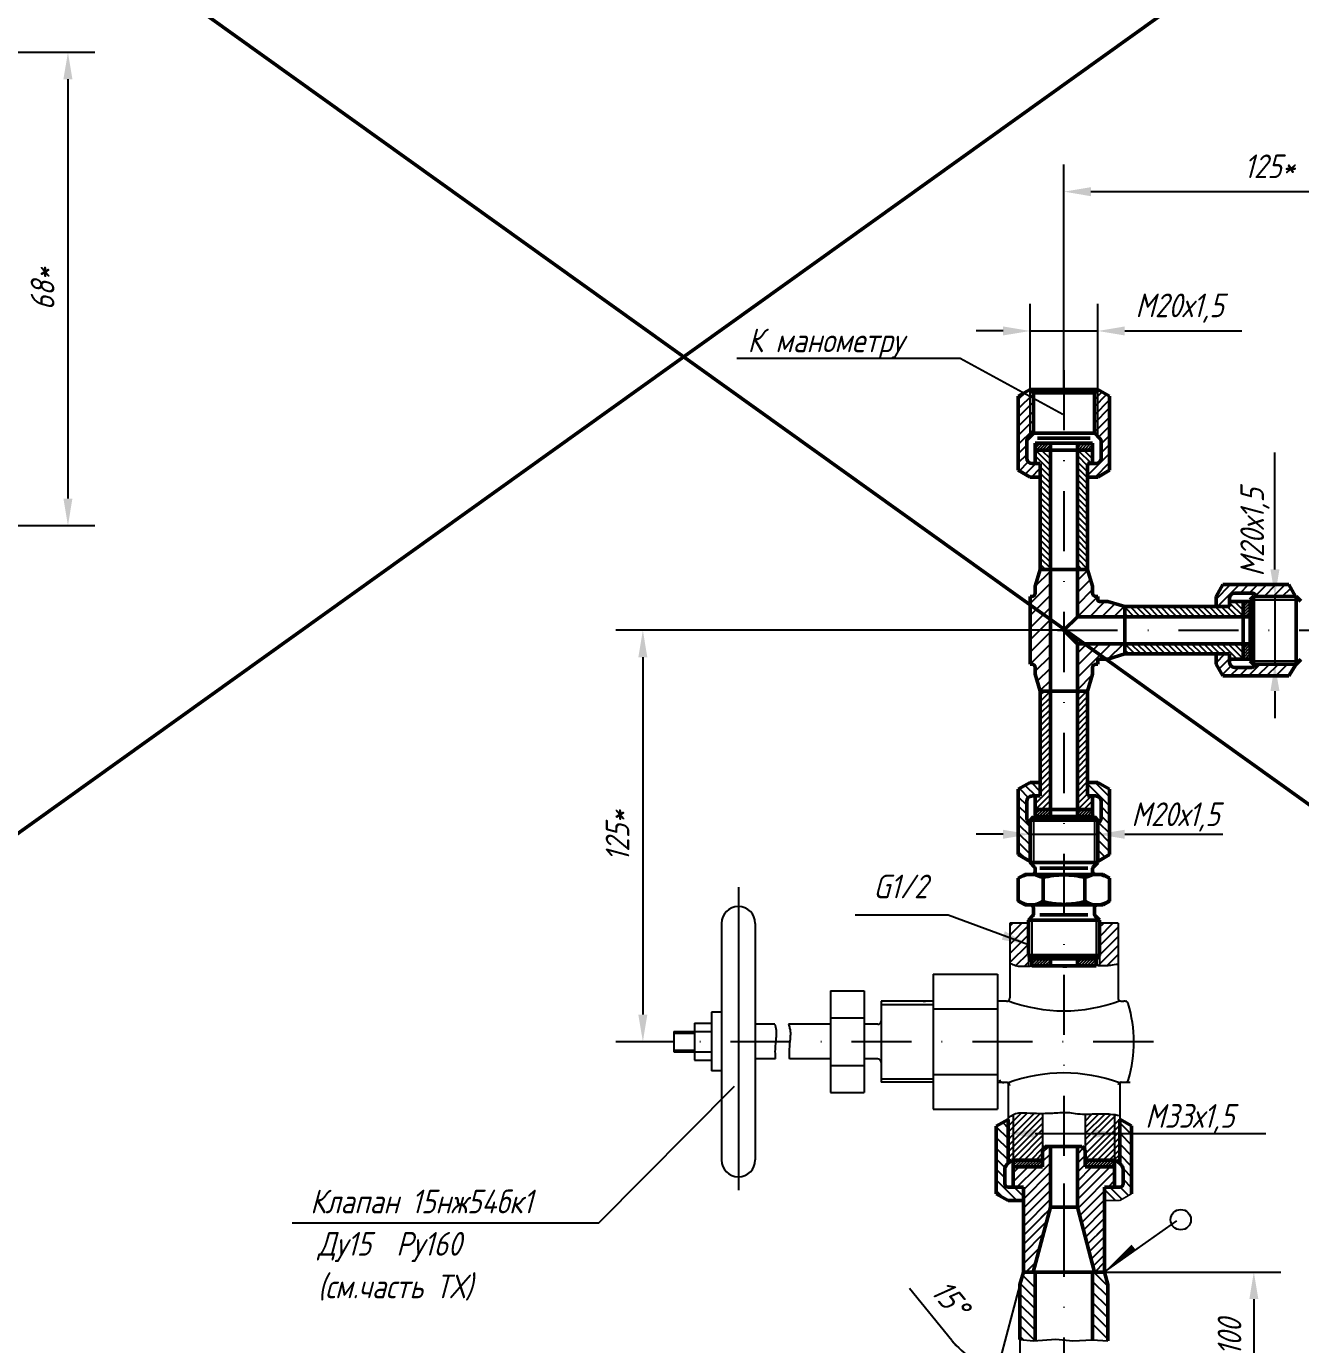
# Model space of a CAD drawing. Header units: inches. Extents: x 11643 to 12484, y 7062 to 7656.
# Drawn here: x 11974 to 12162.5, y 7212.6 to 7407.5 of the extents above; entities that cross this region are included whole.
import ezdxf

# ---------------------------------------------------------------- set-up
doc = ezdxf.new("R2010")
doc.units = ezdxf.units.IN
doc.header["$LTSCALE"] = 0.7
doc.header["$MEASUREMENT"] = 0
doc.linetypes.add('DASHDOT', pattern=[25.4, 12.7, -6.35, 0, -6.35])
doc.styles.get("Standard").update_dxf_attribs({"font": 'romand.shx', "width": 0.8, "oblique": 15, "height": 3.5})
doc.dimstyles.get("Standard").update_dxf_attribs({"dimtxt": 3.5, "dimasz": 4, "dimexe": 4, "dimexo": 0, "dimgap": 2, "dimtad": 1, "dimdec": 0, "dimdsep": 46, "dimtxsty": 'Standard', "dimcen": 0.09, "dimadec": 0, "dimazin": 0, "dimtfac": 1, "dimtdec": 0, "dimtmove": 0, "dimatfit": 3, "dimfxl": 0.18, "dimtolj": 1, "dimtzin": 0, "dimlwd": 25, "dimlwe": 25, "dimarcsym": 0})
pattern_1 = [(45, (11287.73398, 6986.25144), (-0.22097087, 0.22097087), [])]

# ---------------------------------------------------------------- blocks, each defined once
blk = doc.blocks.new('*D6')
at = {"color": 0, "lineweight": 25, "transparency": 16777216}
for p, q in [((11919.93, 7403.7), (11984.12, 7403.7)), ((11980.12, 7399.7), (11980.12, 7337.7)), ((11918.45, 7333.7), (11984.12, 7333.7))]:
    blk.add_line(p, q, dxfattribs=at)
for points in [[(11979.45, 7399.7), (11980.78, 7399.7), (11980.12, 7403.7)], [(11979.45, 7337.7), (11980.78, 7337.7), (11980.12, 7333.7)]]:
    blk.add_solid(points, dxfattribs=at)
at = {"layer": 'DEFPOINTS', "color": 0, "lineweight": 25, "transparency": 16777216}
for p in [(11919.93, 7403.7), (11918.45, 7333.7), (11980.12, 7333.7)]:
    blk.add_point(p, dxfattribs=at)
at = {"color": 0, "lineweight": 25, "transparency": 16777216, "insert": (11976.37, 7368.7), "char_height": 3.5, "attachment_point": 5, "rotation": 90}
blk.add_mtext('\\A1;68*', dxfattribs=at)
blk = doc.blocks.new('*D13')
at = {"color": 0, "lineweight": 25, "transparency": 16777216}
for p, q in [((12127.44, 7353.84), (12127.44, 7387.08)), ((12188.26, 7375.92), (12188.26, 7387.08)), ((12131.44, 7383.08), (12184.26, 7383.08))]:
    blk.add_line(p, q, dxfattribs=at)
for points in [[(12131.44, 7383.74), (12131.44, 7382.41), (12127.44, 7383.08)], [(12184.26, 7383.74), (12184.26, 7382.41), (12188.26, 7383.08)]]:
    blk.add_solid(points, dxfattribs=at)
at = {"layer": 'DEFPOINTS', "color": 0, "lineweight": 25, "transparency": 16777216}
for p in [(12188.26, 7383.08), (12188.26, 7375.92), (12127.44, 7353.84)]:
    blk.add_point(p, dxfattribs=at)
at = {"color": 0, "lineweight": 25, "transparency": 16777216, "insert": (12157.85, 7386.83), "char_height": 3.5, "attachment_point": 5}
blk.add_mtext('\\A1;125*', dxfattribs=at)
blk = doc.blocks.new('*D14')
at = {"color": 0, "lineweight": 25, "transparency": 16777216}
for p, q in [((12127.44, 7318.23), (12061.16, 7318.23)), ((12065.16, 7314.23), (12065.16, 7261.4)), ((12069.72, 7257.4), (12061.16, 7257.4))]:
    blk.add_line(p, q, dxfattribs=at)
for points in [[(12064.49, 7314.23), (12065.82, 7314.23), (12065.16, 7318.23)], [(12064.49, 7261.4), (12065.82, 7261.4), (12065.16, 7257.4)]]:
    blk.add_solid(points, dxfattribs=at)
at = {"layer": 'DEFPOINTS', "color": 0, "lineweight": 25, "transparency": 16777216}
for p in [(12127.44, 7318.23), (12065.16, 7257.4), (12069.72, 7257.4)]:
    blk.add_point(p, dxfattribs=at)
at = {"color": 0, "lineweight": 25, "transparency": 16777216, "insert": (12061.41, 7287.81), "char_height": 3.5, "attachment_point": 5, "rotation": 90}
blk.add_mtext('\\A1;125*', dxfattribs=at)
blk = doc.blocks.new('*D19')
at = {"color": 0, "lineweight": 25, "transparency": 16777216}
for p, q in [((12110.85, 7213.23), (12104.6, 7220.88)), ((12120.94, 7221.48), (12116.53, 7205.03)), ((12120.94, 7213.38), (12120.94, 7204.45))]:
    blk.add_line(p, q, dxfattribs=at)
for start, end in [(219.245, 255), (219.6828, 237.3414), (287.6586, 305.3172), (255, 270)]:
    blk.add_arc((12120.94, 7221.48), 13.03, start, end, dxfattribs=at)
for points in [[(12114.18, 7211.12), (12113.64, 7209.9), (12117.56, 7208.89)], [(12124.99, 7208.4), (12124.79, 7209.72), (12120.94, 7208.45)]]:
    blk.add_solid(points, dxfattribs=at)
at = {"layer": 'DEFPOINTS', "color": 0, "lineweight": 25, "transparency": 16777216}
for p in [(12121.44, 7223.34), (12120.94, 7221.48), (12120.94, 7221.48), (12120.94, 7213.38), (12119.8, 7208.5)]:
    blk.add_point(p, dxfattribs=at)
at = {"color": 0, "lineweight": 25, "transparency": 16777216, "insert": (12110.63, 7219.43), "char_height": 3.5, "attachment_point": 5, "rotation": 309.245}
blk.add_mtext('\\A1;15°', dxfattribs=at)

msp = doc.modelspace()

# ---------------------------------------------------------------- hatches: boundary and pattern name
at = {"lineweight": 25}
h = msp.add_hatch(dxfattribs=at)
h.set_pattern_fill('ANSI31', color=256, scale=2.5, style=0)
h.set_pattern_definition([(45, (11287.73398, 6896.40625), (-0.22097087, 0.22097087), [])])
h.paths.add_polyline_path([(12125.44, 7345.88), (12123.19, 7345.88), (12123.19, 7344.88), (12125.44, 7344.88)])
h.paths.add_polyline_path([(12131.69, 7345.88), (12129.44, 7345.88), (12129.44, 7344.88), (12131.69, 7344.88)])
h = msp.add_hatch(dxfattribs=at)
h.set_pattern_fill('ANSI31', color=256, scale=2.5, style=0)
h.set_pattern_definition(pattern_1)
h.paths.add_polyline_path([(12155, 7322.48), (12153.94, 7322.48), (12153.94, 7320.23), (12155, 7320.23)])
h.paths.add_polyline_path([(12155, 7316.23), (12153.94, 7316.23), (12153.94, 7313.98), (12155, 7313.98)])
h = msp.add_hatch(dxfattribs=at)
h.set_pattern_fill('ANSI31', color=256, scale=2.5, style=0)
h.set_pattern_definition([(45, (11287.73398, 6842.26068), (-0.22097087, 0.22097087), [])])
h.paths.add_polyline_path([(12125.44, 7291.74), (12123.19, 7291.74), (12123.19, 7290.74), (12125.44, 7290.74)])
h.paths.add_polyline_path([(12131.69, 7291.74), (12129.44, 7291.74), (12129.44, 7290.74), (12131.69, 7290.74)])
h = msp.add_hatch(dxfattribs=at)
h.set_pattern_fill('ANSI31', color=256, scale=2.5, style=0)
h.set_pattern_definition(pattern_1)
h.paths.add_polyline_path([(12124.29, 7239.9), (12119.94, 7239.9), (12119.94, 7238.9), (12124.29, 7238.9)])
h.paths.add_polyline_path([(12134.94, 7239.9), (12132.69, 7239.9), (12130.59, 7239.9), (12130.59, 7238.9), (12134.94, 7238.9)])

# ---------------------------------------------------------------- linework, layer by layer
for p, q in [((12122.44, 7353.84), (12122.44, 7366.48)), ((12132.44, 7353.84), (12132.44, 7366.48)), ((12118.44, 7362.48), (12114.44, 7362.48)), ((12122.44, 7362.48), (12132.44, 7362.48)), ((12136.44, 7362.48), (12153.74, 7362.48)), ((12079.04, 7358.47), (12112.09, 7358.47)), ((12112.09, 7358.47), (12127.3, 7350.18)), ((12158.65, 7327.23), (12158.65, 7344.5)), ((12122.44, 7323.23), (12122.44, 7320.19)), ((12158.65, 7323.23), (12158.65, 7313.23)), ((12125.44, 7309.23), (12125.44, 7303.65)), ((12158.65, 7309.23), (12158.65, 7305.23)), ((12122.44, 7290.17), (12122.44, 7284.06)), ((12132.44, 7290.17), (12132.44, 7284.06)), ((12118.44, 7288.06), (12114.44, 7288.06)), ((12122.44, 7288.06), (12132.44, 7288.06)), ((12136.44, 7288.06), (12150.96, 7288.06)), ((12122.69, 7268.87), (12123.47, 7269.65)), ((12122.89, 7268.63), (12123.91, 7269.65)), ((12123.35, 7268.65), (12124.35, 7269.65)), ((12123.79, 7268.65), (12124.79, 7269.65)), ((12124.23, 7268.65), (12125.23, 7269.65)), ((12124.68, 7268.65), (12125.44, 7269.41)), ((12125.12, 7268.65), (12125.44, 7268.97)), ((12129.44, 7268.99), (12130.09, 7269.65)), ((12129.54, 7268.65), (12130.54, 7269.65)), ((12129.98, 7268.65), (12130.98, 7269.65)), ((12130.42, 7268.65), (12131.42, 7269.65)), ((12130.86, 7268.65), (12131.85, 7269.63)), ((12131.3, 7268.65), (12132.19, 7269.53)), ((12131.73, 7268.65), (12132.19, 7269.11)), ((12058.65, 7230.62), (12078.7, 7250.8)), ((12119.19, 7245.9), (12119.19, 7239.81)), ((12135.69, 7245.95), (12135.69, 7239.81)), ((12123.19, 7243.81), (12157.33, 7243.81)), ((12133.94, 7221.26), (12131.85, 7223.34)), ((12133.44, 7223.34), (12159.53, 7223.34)), ((12122.94, 7218.12), (12120.94, 7220.12)), ((12155.53, 7219.34), (12155.53, 7188.81))]:
    msp.add_line(p, q, dxfattribs=at)
at = {"linetype": 'DASHDOT'}
for p, q in [((12127.44, 7356.69), (12127.44, 7143.06)), ((12126.5, 7318.23), (12227.09, 7318.23)), ((12140.67, 7257.4), (12066.07, 7257.4)), ((12127.44, 7236.45), (12127.44, 7228.94))]:
    msp.add_line(p, q, dxfattribs=at)
at = {"lineweight": 50}
for p, q in [((12122.44, 7353.84), (12120.69, 7352.83)), ((12120.69, 7341.89), (12120.69, 7352.83)), ((12122.44, 7353.84), (12132.44, 7353.84)), ((12122.44, 7353.84), (12122.94, 7353.34)), ((12122.94, 7353.34), (12131.94, 7353.34)), ((12122.94, 7347.39), (12122.94, 7353.34)), ((12132.44, 7353.84), (12131.94, 7353.34)), ((12131.94, 7347.39), (12131.94, 7353.34)), ((12132.44, 7353.84), (12134.19, 7352.83)), ((12134.19, 7341.89), (12134.19, 7352.83)), ((12122.02, 7346.46), (12122.94, 7347.39)), ((12122.94, 7347.39), (12131.95, 7347.39)), ((12123.54, 7346.61), (12131.3, 7346.61)), ((12132.79, 7346.55), (12131.94, 7347.4)), ((12121.94, 7343.68), (12121.94, 7346.2)), ((12131.69, 7345.88), (12123.19, 7345.88)), ((12123.19, 7342.88), (12123.19, 7345.88)), ((12131.69, 7344.88), (12123.19, 7344.88)), ((12125.44, 7327.23), (12125.44, 7345.88)), ((12129.44, 7327.23), (12129.44, 7345.88)), ((12131.69, 7342.88), (12131.69, 7345.88)), ((12132.94, 7343.68), (12132.94, 7346.2)), ((12123.94, 7342.88), (12122.74, 7342.88)), ((12123.94, 7342.88), (12123.19, 7342.88)), ((12123.94, 7327.23), (12123.94, 7342.88)), ((12130.94, 7327.23), (12130.94, 7342.88)), ((12132.14, 7342.88), (12130.94, 7342.88)), ((12131.69, 7342.88), (12130.94, 7342.88)), ((12122.44, 7340.88), (12120.69, 7341.89)), ((12123.94, 7340.88), (12122.44, 7340.88)), ((12132.44, 7340.88), (12130.94, 7340.88)), ((12132.44, 7340.88), (12134.19, 7341.89)), ((12123.94, 7327.23), (12123.19, 7324.73)), ((12123.94, 7327.23), (12130.94, 7327.23)), ((12125.44, 7309.23), (12125.44, 7327.23)), ((12129.44, 7327.23), (12129.44, 7320.23)), ((12130.94, 7327.23), (12131.69, 7324.73)), ((12149.94, 7323.23), (12150.95, 7324.98)), ((12150.95, 7324.98), (12160.7, 7324.98)), ((12161.71, 7323.23), (12160.7, 7324.98)), ((12122.44, 7323.23), (12122.69, 7323.23)), ((12122.44, 7323.23), (12122.44, 7313.23)), ((12123.19, 7324.73), (12123.19, 7323.73)), ((12131.69, 7324.73), (12131.69, 7323.73)), ((12132.19, 7323.23), (12132.44, 7323.23)), ((12132.44, 7323.23), (12132.44, 7322.73)), ((12149.94, 7323.23), (12149.94, 7321.73)), ((12152.74, 7323.73), (12155.25, 7323.73)), ((12155.5, 7323.23), (12155, 7322.74)), ((12155.5, 7323.23), (12161.78, 7323.23)), ((12155.61, 7323.58), (12155.96, 7323.23)), ((12162.46, 7322.55), (12161.78, 7323.23)), ((12161.78, 7323.23), (12161.78, 7313.23)), ((12161.78, 7323.23), (12161.78, 7318.23)), ((12132.69, 7322.48), (12133.94, 7322.48)), ((12136.44, 7321.73), (12133.94, 7322.48)), ((12136.44, 7321.73), (12152, 7321.73)), ((12136.44, 7321.73), (12136.44, 7314.73)), ((12151.94, 7322.93), (12151.94, 7321.73)), ((12151.94, 7322.48), (12155, 7322.48)), ((12153.94, 7322.48), (12153.94, 7313.98)), ((12155, 7322.74), (12155, 7313.73)), ((12129.44, 7320.23), (12127.44, 7318.23)), ((12129.44, 7320.23), (12136.44, 7320.23)), ((12136.44, 7320.23), (12155, 7320.23)), ((12127.44, 7318.23), (12129.44, 7316.23)), ((12129.44, 7309.23), (12129.44, 7316.23)), ((12129.44, 7316.23), (12136.44, 7316.23)), ((12136.44, 7316.23), (12155, 7316.23)), ((12132.44, 7313.23), (12132.44, 7313.73)), ((12132.69, 7313.98), (12133.94, 7313.98)), ((12136.44, 7314.73), (12133.94, 7313.98)), ((12136.44, 7314.73), (12151.94, 7314.73)), ((12149.94, 7314.73), (12149.94, 7313.23)), ((12151.94, 7314.73), (12151.94, 7313.53)), ((12151.94, 7313.98), (12155, 7313.98)), ((12155.5, 7313.23), (12155, 7313.73)), ((12162.46, 7313.9), (12161.78, 7313.23)), ((12122.44, 7313.23), (12122.69, 7313.23)), ((12123.19, 7311.73), (12123.19, 7312.73)), ((12123.94, 7309.23), (12123.19, 7311.73)), ((12130.94, 7309.23), (12131.69, 7311.73)), ((12131.69, 7311.73), (12131.69, 7312.73)), ((12132.19, 7313.23), (12132.44, 7313.23)), ((12149.94, 7313.23), (12150.95, 7311.48)), ((12150.95, 7311.48), (12160.7, 7311.48)), ((12152.74, 7312.73), (12155.25, 7312.73)), ((12155.5, 7313.23), (12161.78, 7313.23)), ((12155.52, 7312.8), (12155.94, 7313.23)), ((12161.78, 7313.23), (12160.7, 7311.48)), ((12130.94, 7309.23), (12123.94, 7309.23)), ((12123.94, 7309.23), (12130.94, 7309.23)), ((12123.94, 7309.23), (12123.94, 7293.73)), ((12123.94, 7309.18), (12123.94, 7299.19)), ((12125.44, 7309.23), (12125.44, 7290.67)), ((12129.44, 7309.23), (12129.44, 7290.67)), ((12130.94, 7309.23), (12130.94, 7293.73)), ((12130.94, 7309.23), (12130.94, 7299.19)), ((12122.44, 7295.73), (12120.69, 7294.71)), ((12123.94, 7295.73), (12122.44, 7295.73)), ((12132.44, 7295.73), (12130.94, 7295.73)), ((12132.44, 7295.73), (12134.19, 7294.72)), ((12120.69, 7294.71), (12120.69, 7285.06)), ((12134.19, 7294.72), (12134.19, 7285.06)), ((12121.94, 7292.93), (12121.94, 7290.41)), ((12123.94, 7293.73), (12122.74, 7293.73)), ((12123.19, 7293.73), (12123.19, 7290.67)), ((12132.14, 7293.73), (12130.94, 7293.73)), ((12131.69, 7293.73), (12131.69, 7290.67)), ((12132.94, 7292.93), (12132.94, 7290.41)), ((12122.02, 7290.14), (12122.44, 7289.72)), ((12122.94, 7290.67), (12122.44, 7290.17)), ((12122.44, 7290.17), (12122.44, 7283.88)), ((12131.95, 7290.67), (12122.94, 7290.67)), ((12131.69, 7291.73), (12123.19, 7291.73)), ((12132.44, 7290.17), (12131.95, 7290.67)), ((12132.44, 7290.17), (12132.44, 7283.88)), ((12132.79, 7290.06), (12132.44, 7289.7)), ((12132.44, 7289.13), (12132.44, 7283.88)), ((12122.44, 7284.05), (12120.69, 7285.06)), ((12132.44, 7284.05), (12134.19, 7285.06)), ((12121.64, 7282.13), (12120.69, 7281.58)), ((12121.64, 7282.13), (12120.69, 7281.58)), ((12121.64, 7282.13), (12127.44, 7282.13)), ((12127.44, 7282.13), (12121.64, 7282.13)), ((12121.64, 7282.13), (12122.69, 7282.13)), ((12122.44, 7283.88), (12132.44, 7283.88)), ((12123.11, 7283.21), (12122.44, 7283.88)), ((12122.55, 7282.13), (12122.69, 7282.13)), ((12123.19, 7283.03), (12123.19, 7282.13)), ((12123.19, 7283.03), (12123.19, 7282.63)), ((12123.19, 7283.03), (12123.19, 7282.63)), ((12123.88, 7283.05), (12127.44, 7283.05)), ((12130.75, 7283.05), (12124.02, 7283.05)), ((12131, 7283.05), (12127.44, 7283.05)), ((12127.44, 7282.13), (12133.23, 7282.13)), ((12133.23, 7282.13), (12127.44, 7282.13)), ((12131.69, 7283.03), (12131.69, 7282.13)), ((12131.69, 7283.03), (12131.69, 7282.63)), ((12131.76, 7283.21), (12132.44, 7283.88)), ((12133.23, 7282.13), (12134.19, 7281.58)), ((12120.69, 7281.58), (12120.69, 7278.18)), ((12120.69, 7281.58), (12120.69, 7278.18)), ((12124.35, 7281.66), (12124.35, 7278.11)), ((12130.53, 7281.66), (12130.53, 7278.11)), ((12134.19, 7281.58), (12134.19, 7278.18)), ((12121.64, 7277.63), (12120.69, 7278.18)), ((12121.64, 7277.63), (12120.69, 7278.18)), ((12133.23, 7277.63), (12134.19, 7278.18)), ((12127.44, 7277.63), (12121.64, 7277.63)), ((12121.64, 7277.63), (12127.44, 7277.63)), ((12122.55, 7277.63), (12121.64, 7277.63)), ((12121.64, 7277.63), (12122.55, 7277.63)), ((12122.94, 7277.13), (12122.94, 7276.24)), ((12133.23, 7277.63), (12127.44, 7277.63)), ((12127.44, 7277.63), (12133.23, 7277.63)), ((12131.94, 7277.13), (12131.94, 7276.24)), ((12122.86, 7276.06), (12122.19, 7275.38)), ((12122.86, 7276.06), (12122.19, 7275.38)), ((12122.86, 7276.06), (12122.19, 7275.38)), ((12122.19, 7275.38), (12122.19, 7270.13)), ((12122.19, 7275.38), (12127.44, 7275.38)), ((12123.88, 7276.13), (12127.44, 7276.13)), ((12131, 7276.13), (12127.44, 7276.13)), ((12132.69, 7275.38), (12127.44, 7275.38)), ((12132.01, 7276.06), (12132.69, 7275.38)), ((12132.01, 7276.06), (12132.69, 7275.38)), ((12132.69, 7275.38), (12132.69, 7270.13)), ((12122.19, 7270.13), (12127.43, 7270.13)), ((12122.19, 7270.13), (12122.69, 7269.63)), ((12132.19, 7269.63), (12122.69, 7269.63)), ((12122.69, 7269.63), (12122.69, 7268.63)), ((12132.19, 7268.63), (12122.69, 7268.63)), ((12132.69, 7270.13), (12132.19, 7269.63)), ((12132.19, 7269.63), (12132.19, 7268.63)), ((12119.19, 7245.9), (12117.44, 7244.89)), ((12135.69, 7245.95), (12137.44, 7244.94)), ((12124.29, 7241.55), (12124.66, 7241.92)), ((12130.59, 7241.42), (12130.09, 7241.92)), ((12118.92, 7239.13), (12119.69, 7239.9)), ((12135.95, 7239.13), (12135.19, 7239.9)), ((12119.19, 7233.9), (12117.44, 7234.91)), ((12122.91, 7223.34), (12125.44, 7232.93)), ((12125.44, 7232.93), (12129.44, 7232.93)), ((12131.97, 7223.34), (12129.44, 7232.93)), ((12121.44, 7223.34), (12121.44, 7227.24)), ((12121.44, 7223.34), (12120.94, 7221.48)), ((12133.44, 7223.34), (12133.94, 7221.48))]:
    msp.add_line(p, q, dxfattribs=at)
at = {"color": 0}
for p, q in [((12120.69, 7352.33), (12121.86, 7353.5)), ((12120.69, 7350.95), (12122.94, 7353.2)), ((12120.69, 7352.69), (12121.01, 7353.02)), ((12131.94, 7352.32), (12133.01, 7353.39)), ((12131.94, 7351.27), (12133.75, 7353.08)), ((12131.94, 7350.03), (12134.19, 7352.28)), ((12132.44, 7353.67), (12132.55, 7353.78)), ((12120.69, 7349.76), (12122.94, 7352.01)), ((12120.69, 7348.37), (12122.94, 7350.62)), ((12131.94, 7348.85), (12134.19, 7351.1)), ((12120.69, 7347.02), (12122.94, 7349.27)), ((12131.94, 7347.5), (12134.19, 7349.75)), ((12132.56, 7346.78), (12134.19, 7348.4)), ((12120.69, 7345.68), (12122.94, 7347.93)), ((12132.94, 7345.8), (12134.19, 7347.05)), ((12120.69, 7344.33), (12121.94, 7345.58)), ((12123.22, 7344.88), (12125.44, 7342.66)), ((12124.12, 7344.88), (12125.44, 7343.56)), ((12125.01, 7344.88), (12125.44, 7344.46)), ((12129.5, 7344.88), (12131.5, 7342.88)), ((12130.4, 7344.88), (12131.69, 7343.6)), ((12131.3, 7344.88), (12131.69, 7344.49)), ((12132.94, 7344.46), (12134.19, 7345.71)), ((12120.69, 7342.98), (12121.94, 7344.23)), ((12120.85, 7341.8), (12122.17, 7343.12)), ((12121.7, 7341.31), (12123.28, 7342.88)), ((12123.19, 7344.01), (12125.44, 7341.76)), ((12123.19, 7343.12), (12123.42, 7342.88)), ((12129.44, 7344.05), (12130.94, 7342.55)), ((12129.44, 7343.15), (12130.94, 7341.65)), ((12130.94, 7341.11), (12134.19, 7344.36)), ((12132.06, 7340.88), (12134.19, 7343.01)), ((12122.63, 7340.88), (12123.94, 7342.19)), ((12123.94, 7342.37), (12125.44, 7340.87)), ((12123.94, 7341.47), (12125.44, 7339.97)), ((12123.94, 7340.57), (12125.44, 7339.07)), ((12129.44, 7342.25), (12130.94, 7340.75)), ((12129.44, 7341.36), (12130.94, 7339.86)), ((12123.94, 7339.67), (12125.44, 7338.17)), ((12123.94, 7338.77), (12125.44, 7337.27)), ((12129.44, 7340.46), (12130.94, 7338.96)), ((12129.44, 7339.56), (12130.94, 7338.06)), ((12129.44, 7338.66), (12130.94, 7337.16)), ((12123.94, 7337.88), (12125.44, 7336.38)), ((12123.94, 7336.98), (12125.44, 7335.48)), ((12129.44, 7337.76), (12130.94, 7336.26)), ((12129.44, 7336.87), (12130.94, 7335.37)), ((12123.94, 7336.08), (12125.44, 7334.58)), ((12123.94, 7335.18), (12125.44, 7333.68)), ((12129.44, 7335.97), (12130.94, 7334.47)), ((12129.44, 7335.07), (12130.94, 7333.57)), ((12123.94, 7334.28), (12125.44, 7332.78)), ((12123.94, 7333.39), (12125.44, 7331.89)), ((12129.44, 7334.17), (12130.94, 7332.67)), ((12129.44, 7333.27), (12130.94, 7331.77)), ((12123.94, 7332.49), (12125.44, 7330.99)), ((12123.94, 7331.59), (12125.44, 7330.09)), ((12129.44, 7332.38), (12130.94, 7330.88)), ((12129.44, 7331.48), (12130.94, 7329.98)), ((12123.94, 7330.69), (12125.44, 7329.19)), ((12123.94, 7329.79), (12125.44, 7328.29)), ((12123.94, 7328.9), (12125.44, 7327.4)), ((12129.44, 7330.58), (12130.94, 7329.08)), ((12129.44, 7329.68), (12130.94, 7328.18)), ((12123.19, 7324.74), (12125.44, 7326.99)), ((12123.94, 7328), (12124.71, 7327.23)), ((12129.44, 7328.78), (12130.94, 7327.28)), ((12129.44, 7327.89), (12130.1, 7327.23)), ((12129.44, 7325.6), (12130.97, 7327.13)), ((12122.44, 7322.19), (12125.44, 7325.19)), ((12129.44, 7323.8), (12131.38, 7325.75)), ((12149.94, 7322.84), (12152.07, 7324.98)), ((12150.17, 7321.73), (12153.42, 7324.98)), ((12153.51, 7323.73), (12154.76, 7324.98)), ((12154.86, 7323.73), (12156.11, 7324.98)), ((12155.83, 7323.35), (12157.46, 7324.98)), ((12157.05, 7323.23), (12158.8, 7324.98)), ((12158.4, 7323.23), (12160.15, 7324.98)), ((12122.44, 7320.4), (12125.44, 7323.4)), ((12129.44, 7322.01), (12131.69, 7324.26)), ((12129.45, 7320.23), (12132.44, 7323.21)), ((12159.74, 7323.23), (12160.99, 7324.47)), ((12122.44, 7318.6), (12125.44, 7321.6)), ((12131.25, 7320.23), (12133.5, 7322.48)), ((12133.04, 7320.23), (12134.98, 7322.16)), ((12134.84, 7320.23), (12136.36, 7321.75)), ((12137.84, 7320.23), (12136.44, 7321.63)), ((12138.74, 7320.23), (12137.24, 7321.73)), ((12139.64, 7320.23), (12138.14, 7321.73)), ((12140.53, 7320.23), (12139.03, 7321.73)), ((12141.43, 7320.23), (12139.93, 7321.73)), ((12142.33, 7320.23), (12140.83, 7321.73)), ((12143.23, 7320.23), (12141.73, 7321.73)), ((12144.13, 7320.23), (12142.63, 7321.73)), ((12145.02, 7320.23), (12143.52, 7321.73)), ((12145.92, 7320.23), (12144.42, 7321.73)), ((12146.82, 7320.23), (12145.32, 7321.73)), ((12147.72, 7320.23), (12146.22, 7321.73)), ((12148.62, 7320.23), (12147.12, 7321.73)), ((12149.51, 7320.23), (12148.01, 7321.73)), ((12150.41, 7320.23), (12148.91, 7321.73)), ((12151.31, 7320.23), (12149.81, 7321.73)), ((12152.21, 7320.23), (12150.71, 7321.73)), ((12151.51, 7321.73), (12151.94, 7322.15)), ((12153.11, 7320.23), (12151.61, 7321.73)), ((12153.94, 7320.29), (12151.94, 7322.29)), ((12153.94, 7321.19), (12152.65, 7322.48)), ((12153.94, 7322.09), (12153.55, 7322.48)), ((12122.44, 7316.8), (12125.44, 7319.8)), ((12136.94, 7320.23), (12136.44, 7320.73)), ((12122.44, 7315.01), (12125.44, 7318.01)), ((12122.45, 7313.23), (12125.44, 7316.21)), ((12129.44, 7311.23), (12134.43, 7316.23)), ((12129.44, 7314.82), (12130.84, 7316.23)), ((12129.44, 7313.03), (12132.64, 7316.23)), ((12134, 7313.99), (12136.23, 7316.23)), ((12136.23, 7316.23), (12136.44, 7316.43)), ((12137.05, 7314.73), (12136.44, 7315.34)), ((12137.95, 7314.73), (12136.45, 7316.23)), ((12138.85, 7314.73), (12137.35, 7316.23)), ((12139.75, 7314.73), (12138.25, 7316.23)), ((12140.65, 7314.73), (12139.15, 7316.23)), ((12141.54, 7314.73), (12140.04, 7316.23)), ((12142.44, 7314.73), (12140.94, 7316.23)), ((12143.34, 7314.73), (12141.84, 7316.23)), ((12144.24, 7314.73), (12142.74, 7316.23)), ((12145.14, 7314.73), (12143.64, 7316.23)), ((12146.03, 7314.73), (12144.53, 7316.23)), ((12146.93, 7314.73), (12145.43, 7316.23)), ((12147.83, 7314.73), (12146.33, 7316.23)), ((12148.73, 7314.73), (12147.23, 7316.23)), ((12149.63, 7314.73), (12148.13, 7316.23)), ((12150.52, 7314.73), (12149.02, 7316.23)), ((12151.42, 7314.73), (12149.92, 7316.23)), ((12153.07, 7313.98), (12150.82, 7316.23)), ((12153.94, 7314.01), (12151.72, 7316.23)), ((12153.94, 7314.91), (12152.62, 7316.23)), ((12153.94, 7315.8), (12153.51, 7316.23)), ((12123.19, 7312.17), (12125.44, 7314.42)), ((12149.94, 7313.41), (12151.25, 7314.73)), ((12150.36, 7312.49), (12151.94, 7314.07)), ((12152.17, 7313.98), (12151.94, 7314.21)), ((12123.5, 7310.68), (12125.44, 7312.62)), ((12129.44, 7309.43), (12131.67, 7311.67)), ((12150.86, 7311.64), (12152.17, 7312.96)), ((12152.04, 7311.48), (12153.29, 7312.73)), ((12153.39, 7311.48), (12154.64, 7312.73)), ((12154.73, 7311.48), (12156.48, 7313.23)), ((12156.08, 7311.48), (12157.83, 7313.23)), ((12157.43, 7311.48), (12159.18, 7313.23)), ((12158.78, 7311.48), (12160.53, 7313.23)), ((12123.91, 7309.3), (12125.44, 7310.82)), ((12123.94, 7308.61), (12124.55, 7309.23)), ((12123.94, 7307.71), (12125.44, 7309.21)), ((12123.94, 7306.81), (12125.44, 7308.31)), ((12123.94, 7305.92), (12125.44, 7307.42)), ((12129.44, 7308.72), (12129.94, 7309.23)), ((12129.44, 7307.82), (12130.84, 7309.23)), ((12129.44, 7306.93), (12130.94, 7308.43)), ((12129.44, 7306.03), (12130.94, 7307.53)), ((12123.94, 7305.02), (12125.44, 7306.52)), ((12123.94, 7304.12), (12125.44, 7305.62)), ((12129.44, 7305.13), (12130.94, 7306.63)), ((12129.44, 7304.23), (12130.94, 7305.73)), ((12123.94, 7303.22), (12125.44, 7304.72)), ((12123.94, 7302.32), (12125.44, 7303.82)), ((12129.44, 7303.33), (12130.94, 7304.83)), ((12129.44, 7302.44), (12130.94, 7303.94)), ((12123.94, 7301.43), (12125.44, 7302.93)), ((12123.94, 7300.53), (12125.44, 7302.03)), ((12129.44, 7301.54), (12130.94, 7303.04)), ((12129.44, 7300.64), (12130.94, 7302.14)), ((12123.94, 7299.63), (12125.44, 7301.13)), ((12123.94, 7298.73), (12125.44, 7300.23)), ((12129.44, 7299.74), (12130.94, 7301.24)), ((12129.44, 7298.84), (12130.94, 7300.34)), ((12123.94, 7297.83), (12125.44, 7299.33)), ((12123.94, 7296.94), (12125.44, 7298.44)), ((12129.44, 7297.95), (12130.94, 7299.45)), ((12129.44, 7297.05), (12130.94, 7298.55)), ((12122.63, 7295.73), (12123.94, 7294.41)), ((12123.94, 7296.04), (12125.44, 7297.54)), ((12123.94, 7295.14), (12125.44, 7296.64)), ((12123.94, 7294.24), (12125.44, 7295.74)), ((12129.44, 7296.15), (12130.94, 7297.65)), ((12129.44, 7295.25), (12130.94, 7296.75)), ((12129.44, 7294.35), (12130.94, 7295.85)), ((12132.06, 7295.73), (12134.19, 7293.59)), ((12120.85, 7294.81), (12122.17, 7293.49)), ((12121.7, 7295.3), (12123.28, 7293.73)), ((12123.19, 7292.59), (12125.44, 7294.84)), ((12123.22, 7291.73), (12125.44, 7293.95)), ((12129.44, 7293.45), (12130.94, 7294.95)), ((12129.44, 7292.56), (12130.94, 7294.06)), ((12130.94, 7295.5), (12134.19, 7292.25)), ((12130.94, 7294.15), (12131.36, 7293.73)), ((12120.69, 7293.62), (12121.94, 7292.37)), ((12120.69, 7292.28), (12121.94, 7291.03)), ((12123.19, 7293.49), (12123.42, 7293.73)), ((12124.12, 7291.73), (12125.44, 7293.05)), ((12125.01, 7291.73), (12125.44, 7292.15)), ((12129.5, 7291.73), (12131.5, 7293.73)), ((12130.4, 7291.73), (12131.69, 7293.01)), ((12131.3, 7291.73), (12131.69, 7292.11)), ((12132.94, 7292.15), (12134.19, 7290.9)), ((12120.69, 7290.93), (12122.44, 7289.18)), ((12132.94, 7290.8), (12134.19, 7289.55)), ((12120.69, 7289.58), (12122.44, 7287.83)), ((12120.69, 7288.24), (12122.44, 7286.49)), ((12132.44, 7288.61), (12134.19, 7286.86)), ((12132.56, 7289.83), (12134.19, 7288.21)), ((12120.69, 7286.89), (12122.44, 7285.14)), ((12132.44, 7287.26), (12134.19, 7285.51)), ((12120.69, 7285.51), (12121.74, 7284.46)), ((12132.44, 7285.76), (12133.52, 7284.68)), ((12119.44, 7274.47), (12119.86, 7274.9)), ((12119.44, 7273.13), (12121.21, 7274.9)), ((12119.44, 7271.78), (12122.27, 7274.61)), ((12132.69, 7272.91), (12134.68, 7274.9)), ((12132.69, 7274.32), (12133.3, 7274.86)), ((12132.69, 7271.56), (12135.44, 7274.31)), ((12119.44, 7270.43), (12122.19, 7273.18)), ((12132.69, 7270.21), (12135.44, 7272.96)), ((12119.44, 7269.09), (12122.19, 7271.84)), ((12120.3, 7268.61), (12122.19, 7270.49)), ((12132.45, 7268.63), (12135.44, 7271.62)), ((12121.54, 7268.5), (12122.68, 7269.64)), ((12122.69, 7269.35), (12122.97, 7269.63)), ((12129.44, 7269.37), (12129.71, 7269.63)), ((12133.79, 7268.62), (12135.44, 7270.27)), ((12118.39, 7245.44), (12119.19, 7244.63)), ((12119.19, 7244.91), (12121.1, 7246.82)), ((12119.19, 7244), (12122.01, 7246.82)), ((12119.19, 7242.93), (12123.04, 7246.78)), ((12119.19, 7242.02), (12123.93, 7246.76)), ((12119.19, 7241.12), (12124.29, 7246.22)), ((12119.19, 7240.22), (12124.29, 7245.32)), ((12130.59, 7243.81), (12133.48, 7246.7)), ((12130.59, 7244.7), (12132.58, 7246.69)), ((12130.59, 7245.67), (12131.57, 7246.66)), ((12130.59, 7242.92), (12134.32, 7246.65)), ((12130.59, 7242), (12135.13, 7246.54)), ((12130.59, 7239.95), (12135.69, 7245.05)), ((12130.61, 7240.87), (12135.69, 7245.95)), ((12135.69, 7245.42), (12137.44, 7243.67)), ((12117.44, 7244.81), (12119.19, 7243.06)), ((12117.44, 7243.24), (12119.19, 7241.49)), ((12119.44, 7243.17), (12119.47, 7243.2)), ((12119.94, 7240.07), (12124.29, 7244.42)), ((12120.66, 7239.9), (12124.29, 7243.53)), ((12131.51, 7239.97), (12135.69, 7244.15)), ((12132.34, 7239.9), (12135.69, 7243.25)), ((12135.69, 7243.85), (12137.44, 7242.1)), ((12117.44, 7241.67), (12119.19, 7239.92)), ((12121.56, 7239.9), (12124.29, 7242.63)), ((12122.56, 7239.9), (12124.29, 7241.63)), ((12124.29, 7241.02), (12125.19, 7241.92)), ((12129.44, 7240.78), (12130.33, 7241.68)), ((12133.23, 7239.9), (12135.69, 7242.35)), ((12134.13, 7239.9), (12135.69, 7241.46)), ((12135.69, 7242.28), (12137.44, 7240.53)), ((12117.44, 7240.1), (12117.64, 7239.9)), ((12117.64, 7239.9), (12118.72, 7238.81)), ((12121.44, 7235.48), (12125.44, 7239.48)), ((12124.29, 7239.67), (12125.44, 7240.82)), ((12129.44, 7239.44), (12130.59, 7240.59)), ((12129.44, 7238.09), (12130.59, 7239.24)), ((12135.69, 7240.71), (12137.44, 7238.96)), ((12117.44, 7238.53), (12118.69, 7237.28)), ((12119.94, 7238.02), (12120.82, 7238.9)), ((12119.94, 7236.67), (12122.17, 7238.9)), ((12120.44, 7235.82), (12123.51, 7238.9)), ((12121.44, 7234.13), (12125.44, 7238.13)), ((12129.44, 7234.05), (12134.29, 7238.9)), ((12129.44, 7235.4), (12132.94, 7238.9)), ((12129.44, 7236.74), (12131.59, 7238.9)), ((12129.44, 7232.7), (12134.94, 7238.2)), ((12136.18, 7238.64), (12137.44, 7237.39)), ((12117.44, 7236.96), (12120.44, 7233.96)), ((12117.44, 7235.38), (12118.56, 7234.26)), ((12120.06, 7235.9), (12121.44, 7234.53)), ((12121.44, 7232.78), (12125.44, 7236.78)), ((12121.44, 7231.44), (12125.44, 7235.44)), ((12129.77, 7231.68), (12133.44, 7235.35)), ((12133.44, 7235.54), (12135.08, 7233.9)), ((12133.98, 7235.9), (12134.94, 7236.85)), ((12134.21, 7235.9), (12136.02, 7234.09)), ((12135.77, 7235.91), (12137.01, 7234.67)), ((12136.19, 7237.06), (12137.44, 7235.81)), ((12121.44, 7230.09), (12125.44, 7234.09)), ((12130.05, 7230.62), (12133.44, 7234.01)), ((12121.59, 7228.9), (12125.44, 7232.74)), ((12124.09, 7231.4), (12125.44, 7232.74)), ((12130.33, 7229.55), (12133.44, 7232.66)), ((12121.44, 7227.4), (12124.89, 7230.84)), ((12130.61, 7228.49), (12133.44, 7231.31)), ((12130.9, 7227.4), (12133.44, 7229.94)), ((12132.37, 7228.9), (12133.44, 7229.97)), ((12121.44, 7226.02), (12124.39, 7228.98)), ((12131.18, 7226.31), (12133.44, 7228.57)), ((12121.44, 7224.53), (12123.86, 7226.96)), ((12131.47, 7225.23), (12133.44, 7227.19)), ((12131.74, 7224.18), (12133.44, 7225.88)), ((12121.91, 7223.4), (12123.29, 7224.78)), ((12131.99, 7223.34), (12133.44, 7224.79)), ((12123.19, 7219.45), (12120.98, 7221.65)), ((12123.19, 7221.02), (12121.32, 7222.89)), ((12133.94, 7219.7), (12131.69, 7221.95)), ((12123.19, 7217.88), (12120.94, 7220.13)), ((12133.94, 7218.13), (12131.69, 7220.38)), ((12123.19, 7216.31), (12120.94, 7218.56)), ((12133.94, 7216.56), (12131.69, 7218.81)), ((12123.19, 7214.74), (12120.94, 7216.99)), ((12133.94, 7214.99), (12131.69, 7217.24)), ((12123.17, 7213.18), (12120.94, 7215.41)), ((12121.45, 7213.33), (12120.94, 7213.84)), ((12133.94, 7213.42), (12131.69, 7215.67)), ((12131.73, 7213.32), (12131.69, 7213.36))]:
    msp.add_line(p, q, dxfattribs=at)
for p, q in [((12122.44, 7346.89), (12122.44, 7353.84)), ((12132.44, 7346.9), (12132.44, 7353.84)), ((12122.44, 7347.46), (12122.44, 7350.87)), ((12122.44, 7347.47), (12122.44, 7350.87)), ((12132.44, 7347.47), (12132.44, 7350.87)), ((12125.44, 7327.23), (12125.44, 7318.23)), ((12156.53, 7323.23), (12161.78, 7323.23)), ((12162.46, 7322.55), (12161.78, 7323.23)), ((12136.44, 7321.73), (12136.44, 7314.73)), ((12136.44, 7321.73), (12136.44, 7318.23)), ((12151.94, 7322.48), (12151.94, 7321.73)), ((12155, 7322.74), (12155, 7313.73)), ((12155, 7322.74), (12155, 7313.73)), ((12155, 7322.74), (12155, 7313.73)), ((12155, 7322.74), (12155, 7313.73)), ((12155, 7322.74), (12155, 7313.73)), ((12155, 7322.73), (12161.78, 7322.73)), ((12156.03, 7322.73), (12162.28, 7322.73)), ((12122.44, 7313.23), (12122.44, 7318.23)), ((12136.44, 7314.73), (12136.44, 7318.23)), ((12161.78, 7313.23), (12161.78, 7318.23)), ((12151.94, 7314.73), (12151.94, 7313.98)), ((12155, 7313.73), (12162.28, 7313.73)), ((12156.03, 7313.73), (12162.28, 7313.73)), ((12156.03, 7313.73), (12161.78, 7313.73)), ((12162.46, 7313.9), (12161.78, 7313.23)), ((12162.46, 7313.9), (12161.78, 7313.23)), ((12156.52, 7313.23), (12161.78, 7313.23)), ((12156.53, 7313.23), (12161.78, 7313.23)), ((12123.94, 7293.73), (12123.19, 7293.73)), ((12131.69, 7293.73), (12130.94, 7293.73)), ((12131.95, 7290.67), (12122.94, 7290.67)), ((12131.95, 7290.67), (12122.94, 7290.67)), ((12131.95, 7290.67), (12122.94, 7290.67)), ((12131.95, 7290.67), (12122.94, 7290.67)), ((12131.95, 7290.67), (12122.94, 7290.67)), ((12122.94, 7290.66), (12122.94, 7283.38)), ((12131.94, 7290.67), (12131.94, 7283.88)), ((12122.44, 7289.15), (12122.44, 7283.88)), ((12122.44, 7289.13), (12122.44, 7283.88)), ((12122.94, 7289.63), (12122.94, 7283.38)), ((12122.94, 7289.63), (12122.94, 7283.88)), ((12131.94, 7289.63), (12131.94, 7283.38)), ((12132.44, 7283.88), (12122.44, 7283.88)), ((12123.11, 7283.21), (12122.44, 7283.88)), ((12123.11, 7283.21), (12122.44, 7283.88)), ((12132.44, 7283.88), (12127.44, 7283.88)), ((12131.76, 7283.21), (12132.44, 7283.88)), ((12122.94, 7277.13), (12122.94, 7276.24)), ((12076.79, 7274.89), (12076.79, 7239.91)), ((12081.79, 7274.89), (12081.79, 7239.91)), ((12110.3, 7276.1), (12096.57, 7276.1)), ((12122.21, 7271.73), (12110.3, 7276.1)), ((12119.44, 7274.9), (12119.44, 7263.87)), ((12122.69, 7275.38), (12122.69, 7269.13)), ((12132.19, 7275.38), (12132.19, 7269.63)), ((12135.44, 7274.9), (12135.44, 7263.75)), ((12122.19, 7270.13), (12122.19, 7268.51)), ((12122.69, 7269.13), (12122.69, 7268.52)), ((12131.73, 7269.63), (12123.43, 7269.63)), ((12132.69, 7270.13), (12127.44, 7270.13)), ((12132.69, 7270.13), (12132.69, 7268.62)), ((12108.12, 7267.4), (12108.12, 7247.4)), ((12108.12, 7267.4), (12117.62, 7267.4)), ((12117.62, 7267.4), (12117.62, 7247.4)), ((12092.9, 7264.9), (12092.9, 7249.9)), ((12097.9, 7264.9), (12097.9, 7249.9)), ((12100.4, 7263.4), (12100.4, 7251.4)), ((12108.12, 7263.4), (12100.4, 7263.4)), ((12100.4, 7262.9), (12108.12, 7262.9)), ((12106.6, 7263.4), (12106.95, 7263.4)), ((12118.94, 7263.37), (12117.62, 7263.37)), ((12135.92, 7263.39), (12136.3, 7263.39)), ((12075.29, 7261.74), (12075.29, 7253.07)), ((12076.79, 7261.74), (12075.29, 7261.74)), ((12108.12, 7262.26), (12117.62, 7262.26)), ((12069.72, 7258.9), (12075.29, 7258.9)), ((12069.72, 7258.9), (12069.72, 7255.9)), ((12072.79, 7260.15), (12075.29, 7260.15)), ((12072.79, 7260.15), (12072.79, 7254.65)), ((12084.66, 7259.97), (12081.79, 7259.97)), ((12092.9, 7259.97), (12086.69, 7259.97)), ((12099.9, 7259.97), (12097.9, 7259.97)), ((12069.72, 7258.65), (12072.79, 7258.65)), ((12069.72, 7256.15), (12072.79, 7256.15)), ((12069.72, 7255.9), (12075.29, 7255.9)), ((12084.76, 7254.84), (12081.79, 7254.84)), ((12092.9, 7254.84), (12086.84, 7254.84)), ((12099.9, 7254.84), (12097.9, 7254.84)), ((12072.79, 7254.65), (12075.29, 7254.65)), ((12076.79, 7253.07), (12075.29, 7253.07)), ((12100.4, 7251.9), (12108.12, 7251.9)), ((12108.12, 7251.4), (12100.4, 7251.4)), ((12108.12, 7252.55), (12117.62, 7252.55)), ((12118.94, 7251.37), (12117.62, 7251.37)), ((12118.94, 7251.37), (12118.55, 7251.37)), ((12135.92, 7251.4), (12136.3, 7251.4)), ((12135.94, 7251.4), (12137.26, 7251.4)), ((12108.12, 7247.4), (12117.62, 7247.4)), ((12124.29, 7240.9), (12123.29, 7239.9)), ((12134.94, 7239.98), (12135.64, 7240.69)), ((12013.27, 7230.62), (12058.65, 7230.62)), ((12133.24, 7223.2), (12144.12, 7230.9))]:
    msp.add_line(p, q)
at = {"color": 0, "linetype": 'ByBlock'}
for p, q in [((12122.44, 7346.89), (12122.44, 7350.6)), ((12155.94, 7313.23), (12159.65, 7313.23)), ((12122.44, 7289.72), (12122.44, 7286.01)), ((12069.72, 7257.4), (12063.61, 7257.4)), ((12119.19, 7245.9), (12119.19, 7240.68))]:
    msp.add_line(p, q, dxfattribs=at)
at = {"color": 0, "lineweight": 25}
msp.add_line((12130.94, 7342.46), (12131.36, 7342.88), dxfattribs=at)
at = {"linetype": 'Continuous', "lineweight": 50}
for p, q in [((12155.5, 7323.23), (12155.5, 7313.23)), ((12122.44, 7290.17), (12127.43, 7290.17)), ((12132.44, 7290.17), (12127.44, 7290.17)), ((12121.64, 7277.63), (12127.44, 7277.63)), ((12133.23, 7277.63), (12127.44, 7277.63)), ((12125.44, 7269.63), (12125.44, 7268.63)), ((12132.69, 7270.13), (12127.44, 7270.13)), ((12129.44, 7269.63), (12129.44, 7268.63)), ((12119.19, 7245.91), (12119.19, 7239.4)), ((12135.69, 7245.95), (12135.69, 7239.4)), ((12117.44, 7244.89), (12117.44, 7234.91)), ((12137.44, 7244.94), (12137.44, 7234.91)), ((12124.29, 7241.55), (12124.29, 7238.9)), ((12130.09, 7241.92), (12124.66, 7241.92)), ((12125.44, 7241.92), (12125.44, 7232.93)), ((12129.44, 7241.92), (12129.44, 7232.93)), ((12130.59, 7241.42), (12130.59, 7238.9)), ((12124.29, 7239.9), (12119.69, 7239.9)), ((12119.94, 7239.9), (12119.94, 7235.9)), ((12135.19, 7239.9), (12130.59, 7239.9)), ((12134.94, 7239.9), (12134.94, 7235.9)), ((12118.69, 7238.57), (12118.69, 7236.4)), ((12124.29, 7238.9), (12119.94, 7238.9)), ((12134.94, 7238.9), (12130.59, 7238.9)), ((12136.19, 7238.57), (12136.19, 7236.4)), ((12121.44, 7235.9), (12119.19, 7235.9)), ((12135.69, 7235.9), (12133.44, 7235.9)), ((12121.44, 7233.9), (12119.19, 7233.9)), ((12133.44, 7223.34), (12121.44, 7223.34)), ((12123.19, 7223.34), (12123.19, 7213.18)), ((12131.69, 7223.34), (12131.69, 7213.33)), ((12120.94, 7221.48), (12120.94, 7213.38)), ((12133.94, 7221.48), (12133.94, 7213.17))]:
    msp.add_line(p, q, dxfattribs=at)
at = {"linetype": 'Continuous'}
for p, q in [((12155.5, 7323.23), (12155.5, 7318.23)), ((12155.5, 7313.23), (12155.5, 7318.22)), ((12132.44, 7290.17), (12122.44, 7290.17)), ((12079.29, 7280.25), (12079.29, 7235.44)), ((12122.19, 7274.9), (12119.44, 7274.9)), ((12135.44, 7274.9), (12132.69, 7274.9)), ((12132.69, 7270.13), (12122.19, 7270.13)), ((12092.9, 7264.9), (12097.9, 7264.9)), ((12092.9, 7260.9), (12097.9, 7260.9)), ((12092.9, 7253.9), (12097.9, 7253.9)), ((12119.19, 7251.31), (12119.19, 7245.9)), ((12135.69, 7251.33), (12135.69, 7245.95)), ((12092.9, 7249.9), (12097.9, 7249.9)), ((12119.94, 7246.56), (12119.94, 7240)), ((12124.29, 7246.76), (12124.29, 7239.9)), ((12130.59, 7246.63), (12130.59, 7240.9)), ((12134.94, 7246.57), (12134.94, 7238.9)), ((12124.29, 7239.9), (12119.69, 7239.9)), ((12124.29, 7239.9), (12119.94, 7239.9)), ((12134.94, 7239.9), (12130.59, 7239.9)), ((12134.94, 7239.9), (12130.59, 7239.9)), ((12135.19, 7239.9), (12132.69, 7239.9)), ((12135.19, 7239.9), (12132.69, 7239.9)), ((12131.19, 7223.34), (12121.44, 7223.34))]:
    msp.add_line(p, q, dxfattribs=at)
at = {"color": 0, "linetype": 'ByBlock', "lineweight": 50}
for p, q in [((12121.44, 7223.34), (12121.44, 7235.9)), ((12133.44, 7223.34), (12133.44, 7235.9))]:
    msp.add_line(p, q, dxfattribs=at)
at = {"color": 1, "lineweight": 50}
for points in [[(11663.15, 7650.69), (12479.15, 7066.69)], [(12479.15, 7650.69), (11663.15, 7066.69)]]:
    msp.add_lwpolyline(points, dxfattribs=at)
for points, format in [([(12129.63, 7268.63, 0.016549), (12128.84, 7268.53, -0.037565), (12127.82, 7268.44, -0.018986), (12126.82, 7268.46, 0.008915), (12124.68, 7268.56, 0.019358), (12122.98, 7268.54, -0.01613), (12120.94, 7268.5, -0.103314), (12120.1, 7268.69, -0.018147), (12119.44, 7269.02)], "xyb"), ([(12135.44, 7268.83, -0.010158), (12134.32, 7268.67, -0.030036), (12133.51, 7268.62, -0.008369), (12132.19, 7268.64, 0.026226)], "xyb"), ([(12084.66, 7259.97, -0.012445), (12084.78, 7259.59, -0.081079), (12084.89, 7258.62, -0.018122), (12084.81, 7257.63, 0.016208), (12084.72, 7256.53, 0.028848), (12084.72, 7255.36, 0.006767), (12084.76, 7254.84)], "xyb"), ([(12086.69, 7259.97, -0.018235), (12086.87, 7259.41, -0.081079), (12086.98, 7258.45, -0.018122), (12086.9, 7257.46, 0.016208), (12086.81, 7256.36, 0.028848), (12086.81, 7255.19, 0.004516), (12086.84, 7254.84)], "xyb"), ([(12135.69, 7246.45, 0.012435), (12134.32, 7246.65, 0.030036), (12133.51, 7246.7, 0.013798), (12131.34, 7246.65, -0.026226), (12130.19, 7246.64, -0.02831), (12128.84, 7246.79, 0.037565), (12127.82, 7246.88, 0.018986), (12126.82, 7246.86, -0.008915), (12124.68, 7246.76, -0.019358), (12122.98, 7246.78, 0.01613), (12120.94, 7246.82, 0.103314), (12120.1, 7246.63, 0.025158), (12119.19, 7246.16)], "xyb"), ([(12133.24, 7223.2, 0, 1, 0), (12137.76, 7227, 1, 1, 0)], "xyseb")]:
    msp.add_lwpolyline(points, format=format)
at = {"linetype": 'Continuous', "const_width": 0.25}
msp.add_lwpolyline([(12135.69, 7233.9), (12133.44, 7233.9)], dxfattribs=at)
at = {"const_width": 0.25}
msp.add_lwpolyline([(12135.69, 7233.9), (12137.44, 7234.91)], dxfattribs=at)
msp.add_lwpolyline([(12120.94, 7213.38), (12122.96, 7213.17), (12126.26, 7213.41), (12128.76, 7213.17), (12131.66, 7213.33), (12133.94, 7213.17)])
msp.add_circle((12144.72, 7231.08), 1.5)
at = {"lineweight": 50}
for centre, radius, start, end in [((12122.44, 7346.2), 0.5, 147.5891, 180), ((12132.44, 7346.2), 0.5, 0, 45), ((12122.74, 7343.68), 0.8, 180, 270), ((12132.14, 7343.68), 0.8, 270, 0), ((12122.69, 7323.73), 0.5, 270, 0), ((12132.19, 7323.73), 0.5, 180, 270), ((12152.74, 7322.93), 0.8, 90, 180), ((12155.25, 7323.23), 0.5, 45, 90), ((12132.69, 7322.73), 0.25, 180, 270), ((12132.69, 7313.73), 0.25, 90, 180), ((12152.74, 7313.53), 0.8, 180, 270), ((12122.69, 7312.73), 0.5, 0, 90), ((12132.19, 7312.73), 0.5, 90, 180), ((12155.25, 7313.23), 0.5, 270, 302.4109), ((12122.74, 7292.93), 0.8, 90, 180), ((12132.14, 7292.93), 0.8, 360, 90), ((12122.44, 7290.41), 0.5, 180, 212.4109), ((12132.44, 7290.41), 0.5, 315, 0), ((12122.55, 7279.13), 3.02, 95.9955, 128.0127), ((12122.69, 7282.63), 0.5, 270, 0), ((12122.69, 7282.63), 0.5, 270, 0), ((12122.55, 7279.13), 3.02, 53.3648, 84.0045), ((12122.94, 7283.03), 0.25, 360, 45), ((12122.94, 7283.03), 0.25, 360, 45), ((12127.44, 7270.06), 12, 90, 104.9333), ((12127.44, 7270.06), 12, 75.0667, 90), ((12132.33, 7279.13), 3.02, 95.9955, 126.6352), ((12131.94, 7283.03), 0.25, 135, 180), ((12132.19, 7282.63), 0.5, 180, 270), ((12132.33, 7279.13), 3.02, 51.9873, 84.0045), ((12122.55, 7280.63), 3.02, 231.9873, 306.6352), ((12122.55, 7280.63), 3.02, 231.9873, 264.0045), ((12132.33, 7280.63), 3.02, 233.3648, 308.0127), ((12122.44, 7277.13), 0.5, 0, 90), ((12122.44, 7277.13), 0.5, 0, 90), ((12122.69, 7276.24), 0.25, 315, 0), ((12122.69, 7276.24), 0.25, 315, 0), ((12127.44, 7289.7), 12, 255.0667, 270), ((12127.44, 7289.7), 12, 270, 284.9333), ((12132.44, 7277.13), 0.5, 90, 180), ((12132.19, 7276.24), 0.25, 180, 225), ((12119.49, 7238.57), 0.8, 135, 180), ((12135.39, 7238.57), 0.8, 0, 45)]:
    msp.add_arc(centre, radius, start, end, dxfattribs=at)
for centre, radius, start, end in [((12079.29, 7274.89), 2.5, 0, 180), ((12118.94, 7263.87), 0.5, 270, 0), ((12127.44, 7285.65), 23.69, 249.6416, 290.3584), ((12135.92, 7263.89), 0.5, 196.4636, 270), ((12136.3, 7261.89), 1.5, 79.2546, 90), ((12136.49, 7262.88), 0.5, 16.3009, 79.2546), ((12117.57, 7257.35), 20.21, 344.0258, 16.3009), ((12099.9, 7260.47), 0.5, 270, 0), ((12099.9, 7254.34), 0.5, 0, 90), ((12118.37, 7251.89), 0.5, 196.3009, 259.2546), ((12118.55, 7252.87), 1.5, 259.2546, 270), ((12118.94, 7250.87), 0.5, 60, 90), ((12118.94, 7250.87), 0.5, 0, 90), ((12127.44, 7229.08), 23.69, 69.7556, 110.3439), ((12135.92, 7250.9), 0.5, 90, 163.5364), ((12135.94, 7250.9), 0.5, 90, 120), ((12136.3, 7252.9), 1.5, 270, 282.5727), ((12136.52, 7251.92), 0.5, 282.5727, 344.0258), ((12079.29, 7239.91), 2.5, 180, 0)]:
    msp.add_arc(centre, radius, start, end)
at = {"linetype": 'Continuous', "lineweight": 50}
for centre, start, end in [((12119.19, 7236.4), 180, 270), ((12135.69, 7236.4), 270, 0)]:
    msp.add_arc(centre, 0.5, start, end, dxfattribs=at)
at = {"lineweight": 25}
for points in [[(12118.44, 7363.15), (12118.44, 7361.82), (12122.44, 7362.48)], [(12136.44, 7363.15), (12136.44, 7361.82), (12132.44, 7362.48)], [(12157.99, 7327.23), (12159.32, 7327.23), (12158.65, 7323.23)], [(12157.99, 7309.23), (12159.32, 7309.23), (12158.65, 7313.23)], [(12118.44, 7288.73), (12118.44, 7287.4), (12122.44, 7288.06)], [(12136.44, 7288.73), (12136.44, 7287.4), (12132.44, 7288.06)], [(12123.19, 7244.47), (12123.19, 7243.14), (12119.19, 7243.81)], [(12131.69, 7244.47), (12131.69, 7243.14), (12135.69, 7243.81)], [(12154.87, 7219.34), (12156.2, 7219.34), (12155.53, 7223.34)]]:
    msp.add_solid(points, dxfattribs=at)
msp.add_solid([(12118.71, 7273.73), (12118.25, 7272.47), (12122.24, 7271.72)])
at = {"layer": 'DEFPOINTS', "color": 0, "linetype": 'ByBlock'}
for p in [(12121.5, 7382.99), (12127.44, 7372.23), (12132.44, 7357.12), (12122.44, 7353.84), (12127.44, 7353.84), (12132.44, 7353.84), (12122.44, 7349.1), (12122.44, 7346.89), (12130.84, 7332.48), (12123.94, 7327.23), (12123.94, 7327.23), (12123.94, 7327.23), (12123.94, 7327.06), (12125.44, 7327.23), (12129.44, 7327.23), (12130.84, 7327.38), (12130.94, 7327.23), (12130.94, 7327.23), (12131.69, 7324.73), (12155.83, 7323.35), (12136.44, 7321.73), (12155, 7322.74), (12155, 7322.74), (12136.44, 7320.23), (12122.44, 7318.23), (12155.39, 7318.23), (12155.39, 7318.23), (12136.44, 7316.23), (12155, 7315.83), (12155.39, 7316.23), (12134, 7313.99), (12136.44, 7314.73), (12155, 7313.73), (12155, 7313.72), (12155, 7313.72), (12155.94, 7313.23), (12158.15, 7313.23), (12122.93, 7290.67), (12122.93, 7290.67), (12122.94, 7290.66), (12125.04, 7290.67), (12125.44, 7290.27), (12127.44, 7290.27), (12127.44, 7290.27), (12131.95, 7290.67), (12131.95, 7290.67), (12122.44, 7289.72), (12132.56, 7289.83), (12122.44, 7287.51), (12079.29, 7277.39), (12119.44, 7274.9), (12123.26, 7270.22), (12123.31, 7269.73), (12123.31, 7269.73), (12131.79, 7269.68), (12131.79, 7269.68), (12131.82, 7270.18), (12069.72, 7257.4), (12069.72, 7257.4), (12137.78, 7257.4), (12124.29, 7247.94), (12119.19, 7245.9), (12124.29, 7245.67), (12130.59, 7245.54), (12119.44, 7239.9), (12119.44, 7239.9), (12119.44, 7239.9), (12079.29, 7237.41), (12121.44, 7223.34), (12121.44, 7223.34), (12124.44, 7223.34), (12124.44, 7223.34)]:
    msp.add_point(p, dxfattribs=at)
at = {"layer": 'DEFPOINTS', "color": 0, "linetype": 'ByBlock', "lineweight": 50}
for p in [(12132.56, 7346.78), (12123.19, 7324.74), (12123.19, 7324.74), (12131.87, 7323.34), (12132.44, 7323.21), (12132.53, 7322.53), (12132.69, 7322.73), (12133.94, 7322.48), (12123.19, 7311.73), (12131.79, 7313.03), (12132.19, 7312.73), (12132.44, 7313.23), (12123.94, 7309.23), (12122.86, 7282.13), (12132.01, 7282.13), (12122.86, 7277.63), (12132.01, 7277.63), (12135.77, 7245.9), (12135.77, 7243.32)]:
    msp.add_point(p, dxfattribs=at)

# ---------------------------------------------------------------- texts
at = {"lineweight": 25, "char_height": 3.5, "attachment_point": 5}
for insert in [(12144.55, 7365.86), (12143.95, 7290.62)]:
    msp.add_mtext('\\A1;М20х1,5', dxfattribs=dict(at, insert=insert))
at = {"lineweight": 25, "char_height": 3.5, "attachment_point": 1}
for s, insert, width in [('К манометру', (12080.65, 7362.84), 44.6012), ('G1/2', (12099.24, 7282.1), 30.8241), ('М33х1,5', (12139.47, 7248.17), 33.4906), ('Клапан 15нж54бк1', (12015.96, 7235.52), 49.9493), ('Ду15  Ру160', (12017.08, 7229.26), 41.1648), ('(см.часть ТХ)', (12017.08, 7222.96), 43.7185)]:
    msp.add_mtext(s, dxfattribs=dict(at, insert=insert, width=width))
at = {"lineweight": 25, "insert": (12153.54, 7326.17), "char_height": 3.5, "width": 34.3225, "attachment_point": 1, "rotation": 90}
msp.add_mtext('М20х1,5', dxfattribs=at)
at = {"lineweight": 25, "insert": (12151.94, 7213.69), "char_height": 3.5, "attachment_point": 5, "rotation": 90}
msp.add_mtext('\\A1;100', dxfattribs=at)

# ---------------------------------------------------------------- dimensions: what is measured, and where the dimension line sits
at = {"lineweight": 25}
for base, p1, p2, text, picture, middle in [((11980.12, 7333.7), (11919.93, 7403.7), (11918.45, 7333.7), '68*', '*D6', (11976.37, 7368.7)), ((12065.16, 7257.4), (12127.44, 7318.23), (12069.72, 7257.4), '125*', '*D14', (12061.41, 7287.81))]:
    dim = msp.add_linear_dim(base=base, p1=p1, p2=p2, angle=90, text=text, dimstyle='Standard', dxfattribs=at)
    dim.commit()
    dim.dimension.update_dxf_attribs({"geometry": picture, "text_midpoint": middle})
dim = msp.add_linear_dim(base=(12188.26, 7383.08), p1=(12127.44, 7353.84), p2=(12188.26, 7375.92), text='125*', dimstyle='Standard', dxfattribs=at)
dim.commit()
dim.dimension.update_dxf_attribs({"geometry": '*D13', "text_midpoint": (12157.85, 7386.83)})
dim = msp.add_angular_dim_2l(base=(12119.8, 7208.5), line1=((12120.94, 7221.48), (12120.94, 7213.38)), line2=((12121.44, 7223.34), (12120.94, 7221.48)), dimstyle='Standard', dxfattribs=at)
dim.commit()
dim.dimension.update_dxf_attribs({"geometry": '*D19', "text_midpoint": (12110.63, 7219.43)})

doc.saveas('drawing.dxf')
